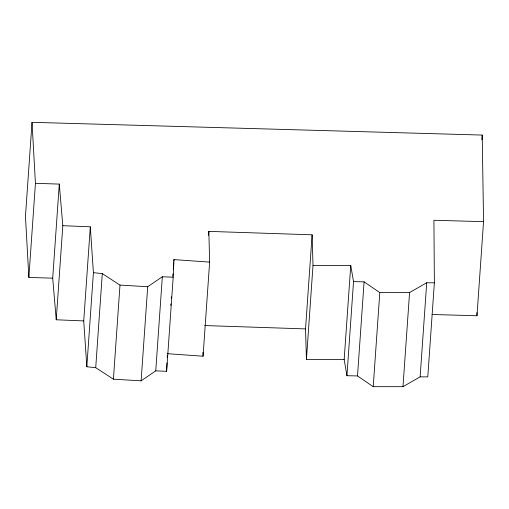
<?xml version="1.0" encoding="UTF-8"?>
<svg xmlns="http://www.w3.org/2000/svg" width="509" height="509" viewBox="0 0 509 509"><rect width="100%" height="100%" fill="white"/><g stroke="black" fill="none" stroke-linecap="round" stroke-linejoin="round"><path stroke-width="0.76" d="M432.071 314.486L476.971 315.758L483.55 221.669L482.214 135.07L32.029 122.319L35.433 183.335L59.286 184.086L62.817 225.684L90.309 226.823L83.73 320.912L86.829 366.747L95.717 367.702L113.412 379.186L141.12 380.821L155.754 370.864L166.615 371.29L166.984 362.872M167.213 357.515L167.315 355.218M166.615 371.29L173.194 277.195L173.963 259.596L209.632 262.116L203.053 356.211L167.385 353.691M32.029 122.319L25.45 216.414L28.854 277.43L52.707 278.181L56.232 319.779L83.73 320.912M28.854 277.43L35.433 183.335M52.707 278.181L59.286 184.086M56.232 319.779L62.817 225.684M86.829 366.747L93.408 272.652L90.309 226.823M95.717 367.702L102.296 273.613L93.408 272.652M113.412 379.186L119.99 285.097L102.296 273.613M141.12 380.821L147.705 286.732L162.333 276.769L173.194 277.195M155.754 370.864L162.333 276.769M170.757 305.457L170.865 303.879M171.253 298.344L171.361 296.76M172.799 276.202L172.965 273.829M173.295 269.083L173.741 262.759M173.849 261.181L173.963 259.596M208.569 235.343L208.843 231.385L312.112 234.808L313.01 265.38L306.431 359.469L344.173 359.532L346.947 375.718L357.509 375.935L373.218 386.681L402.988 386.675L420.135 376.845L427.789 376.889L434.368 282.8L433.923 220.263L483.55 221.669M306.431 359.469L305.534 328.903L312.112 234.808M344.173 359.532L350.752 265.443L313.01 265.38M346.947 375.718L353.526 281.623L350.752 265.443M357.509 375.935L364.088 281.846L353.526 281.623M373.218 386.681L379.797 292.586L364.088 281.846M402.988 386.675L409.567 292.58L426.714 282.756L434.368 282.8M420.135 376.845L426.714 282.756M481.883 139.816L482.214 135.07M379.797 292.586L409.567 292.58M204.643 325.556L305.534 328.903M119.99 285.097L147.705 286.732M208.843 231.385L209.632 262.116M202.951 352.273L203.053 356.211M476.92 312.583L476.971 315.758"/></g></svg>
